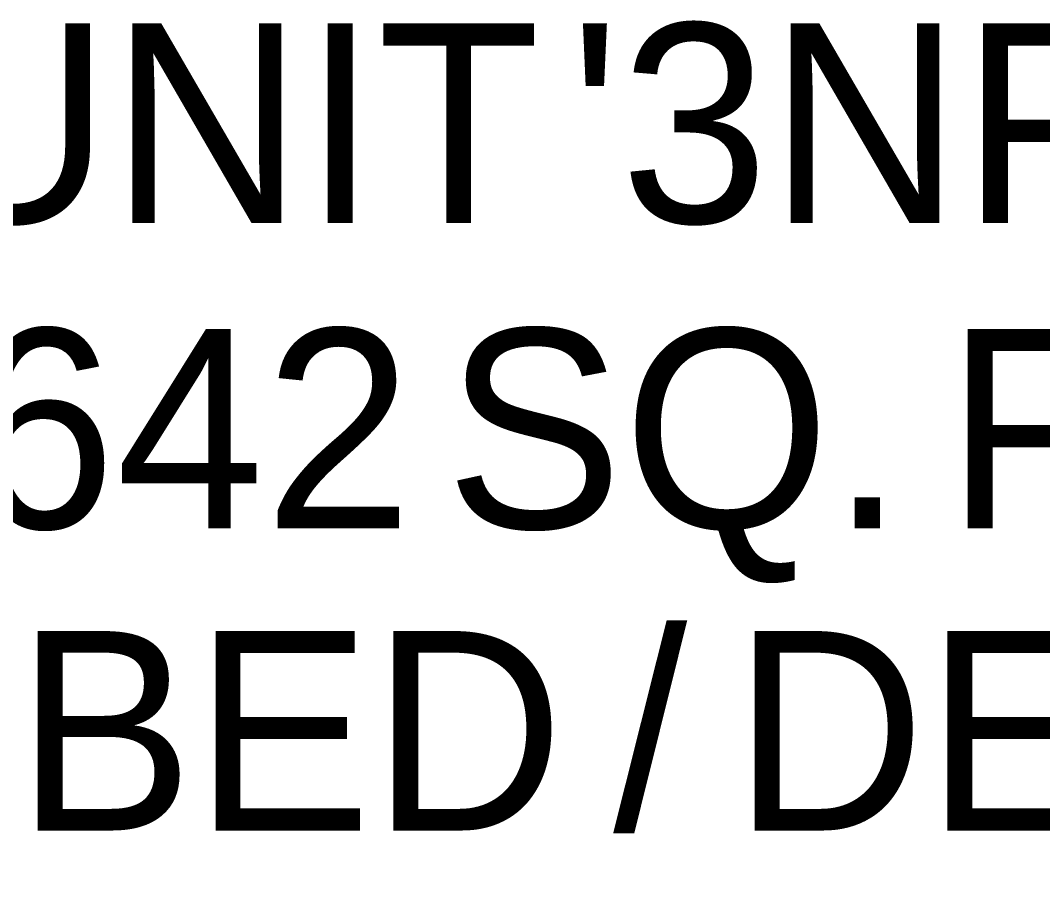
# Model space of a CAD drawing. Header units: feet. Extents: x -84 to 198, y -22 to 181.
# Drawn here: x 41.69 to 50.13, y 98.16 to 105.34 of the extents above; entities that cross this region are included whole.
import ezdxf
from ezdxf.enums import TextEntityAlignment as Align

# ---------------------------------------------------------------- set-up
doc = ezdxf.new("R2010")
doc.units = ezdxf.units.FT
doc.layers.add('A-TEXTO-PDF', color=3, linetype='CONTINUOUS')

msp = doc.modelspace()

# ---------------------------------------------------------------- texts
at = {"layer": 'A-TEXTO-PDF'}
for s, p in [('UNIT', (43.4134, 103.6718)), ("'3NF'", (48.7219, 103.6718)), ('1,642', (42.174, 101.1518)), ('SQ.', (47.0925, 101.1518)), ('FT.', (50.9802, 101.1518)), ('/', (46.8894, 98.6585)), ('DEN)', (50.2617, 98.6585)), ('BED', (43.9163, 98.6585))]:
    msp.add_text(s, height=1.646, dxfattribs=at).set_placement(p, align=Align.CENTER)

doc.saveas('drawing.dxf')
